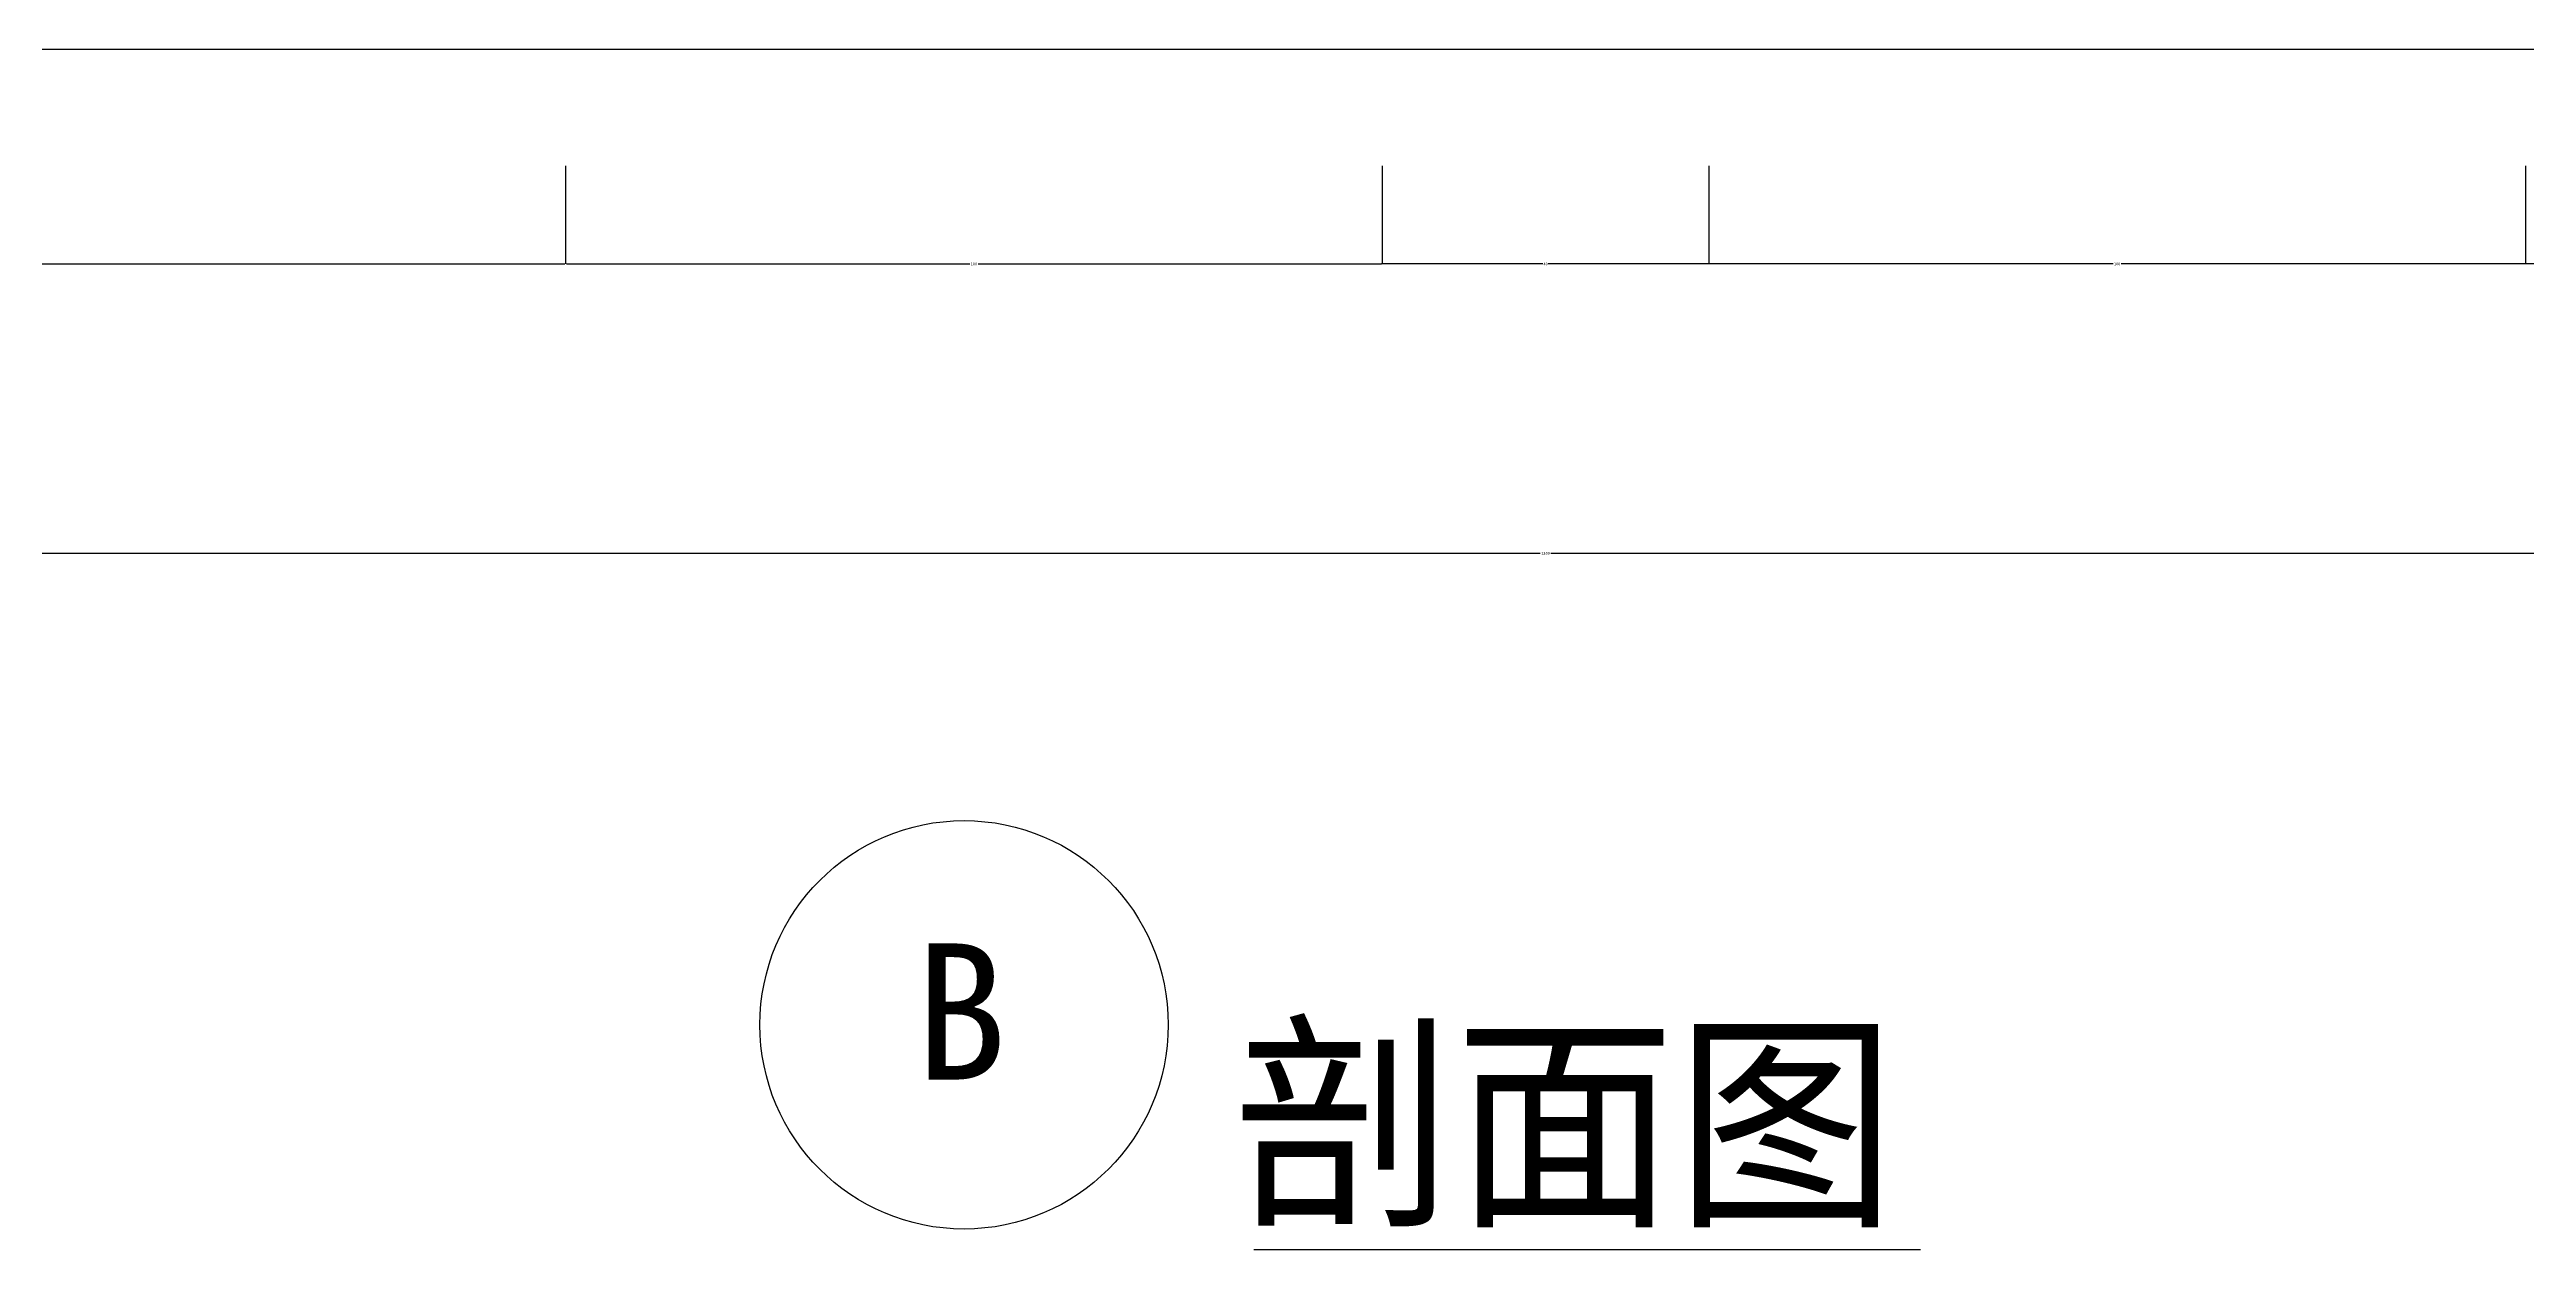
# Model space of a CAD drawing. Header units: metres. Extents: x 98 to 4434, y 156 to 5899.
# Drawn here: x 1670 to 2580, y 156 to 597 of the extents above; entities that cross this region are included whole.
import ezdxf

# ---------------------------------------------------------------- set-up
doc = ezdxf.new("R2010")
doc.units = ezdxf.units.M
doc.layers.add('DIM', color=3, linetype='Continuous')
doc.layers.add('TEXT', color=3, linetype='Continuous')
doc.dimstyles.get("Standard").update_dxf_attribs({"dimtxt": 2.5, "dimasz": 2.5, "dimexe": 1.25, "dimexo": 0.625, "dimtad": 1, "dimcen": 2.5, "dimazin": 3, "dimtfac": 1, "dimtmove": 0, "dimatfit": 3})

# ---------------------------------------------------------------- blocks, each defined once
blk = doc.blocks.new('*D1')
for p, q in [((2579.2, 553.86), (2579.2, 517.85)), ((3659.66, 553.86), (3659.66, 517.85)), ((3117.93, 517.85), (2578.95, 517.85)), ((3659.91, 517.85), (3120.93, 517.85))]:
    blk.add_line(p, q)
at = {"layer": 'Defpoints'}
for p in [(2579.2, 553.86), (3659.66, 553.86), (3659.66, 517.85)]:
    blk.add_point(p, dxfattribs=at)
at = {"layer": 'DIM', "insert": (3119.43, 517.85), "char_height": 1, "attachment_point": 5}
blk.add_mtext('360', dxfattribs=at)
blk = doc.blocks.new('*D2')
for p, q in [((380.03, 532.75), (380.03, 411.59)), ((4058.37, 532.75), (4058.37, 411.59)), ((380.28, 411.59), (2217.2, 411.59)), ((2221.2, 411.59), (4058.12, 411.59))]:
    blk.add_line(p, q)
at = {"layer": 'Defpoints'}
for p in [(380.03, 532.75), (4058.37, 532.75), (380.03, 411.59)]:
    blk.add_point(p, dxfattribs=at)
at = {"layer": 'DIM', "insert": (2219.2, 411.59), "char_height": 1, "attachment_point": 5}
blk.add_mtext('1200', dxfattribs=at)
blk = doc.blocks.new('*D9')
for p, q in [((778.74, 553.86), (778.74, 517.85)), ((1859.2, 553.86), (1859.2, 517.85)), ((778.99, 517.85), (1317.47, 517.85)), ((1320.47, 517.85), (1858.95, 517.85))]:
    blk.add_line(p, q)
at = {"layer": 'Defpoints'}
for p in [(778.74, 553.86), (1859.2, 553.86), (778.74, 517.85)]:
    blk.add_point(p, dxfattribs=at)
at = {"layer": 'DIM', "insert": (1318.97, 517.85), "char_height": 1, "attachment_point": 5}
blk.add_mtext('360', dxfattribs=at)
blk = doc.blocks.new('*D17')
for p, q in [((1859.2, 553.86), (1859.2, 517.85)), ((2159.2, 553.86), (2159.2, 517.85)), ((1859.45, 517.85), (2007.7, 517.85)), ((2010.7, 517.85), (2158.95, 517.85))]:
    blk.add_line(p, q)
at = {"layer": 'Defpoints'}
for p in [(1859.2, 553.86), (2159.2, 553.86), (1859.2, 517.85)]:
    blk.add_point(p, dxfattribs=at)
at = {"layer": 'DIM', "insert": (2009.2, 517.85), "char_height": 1, "attachment_point": 5}
blk.add_mtext('100', dxfattribs=at)
blk = doc.blocks.new('*D18')
for p, q in [((2279.2, 553.86), (2279.2, 517.85)), ((2579.2, 553.86), (2579.2, 517.85)), ((2427.7, 517.85), (2278.95, 517.85)), ((2579.45, 517.85), (2430.7, 517.85))]:
    blk.add_line(p, q)
at = {"layer": 'Defpoints'}
for p in [(2279.2, 553.86), (2579.2, 553.86), (2579.2, 517.85)]:
    blk.add_point(p, dxfattribs=at)
at = {"layer": 'DIM', "insert": (2429.2, 517.85), "char_height": 1, "attachment_point": 5}
blk.add_mtext('100', dxfattribs=at)
blk = doc.blocks.new('*D19')
for p, q in [((2159.2, 553.86), (2159.2, 517.85)), ((2279.2, 553.86), (2279.2, 517.85)), ((2218.2, 517.85), (2158.95, 517.85)), ((2279.45, 517.85), (2220.2, 517.85))]:
    blk.add_line(p, q)
at = {"layer": 'Defpoints'}
for p in [(2159.2, 553.86), (2279.2, 553.86), (2279.2, 517.85)]:
    blk.add_point(p, dxfattribs=at)
at = {"layer": 'DIM', "insert": (2219.2, 517.85), "char_height": 1, "attachment_point": 5}
blk.add_mtext('40', dxfattribs=at)

msp = doc.modelspace()

# ---------------------------------------------------------------- linework, layer by layer
at = {"layer": 'DIM'}
msp.add_line((4321.26, 596.59), (127.75, 596.59), dxfattribs=at)
at = {"layer": 'TEXT'}
msp.add_line((2112.05, 155.89), (2356.95, 155.89), dxfattribs=at)
msp.add_circle((2005.57, 238.39), 75, dxfattribs=at)

# ---------------------------------------------------------------- texts
for s, height, p in [('B', 50, (1987.28, 218.28)), ('剖面图', 62.5, (2104.39, 170.83))]:
    msp.add_text(s, height=height, dxfattribs=at).set_placement(p)

# ---------------------------------------------------------------- dimensions: what is measured, and where the dimension line sits
at = {"layer": 'DIM'}
for base, p1, p2, text, picture, middle in [((778.74, 517.85), (778.74, 553.86), (1859.2, 553.86), '360', '*D9', (1318.97, 517.85)), ((1859.2, 517.85), (1859.2, 553.86), (2159.2, 553.86), '100', '*D17', (2009.2, 517.85)), ((2279.2, 517.85), (2279.2, 553.86), (2159.2, 553.86), '40', '*D19', (2219.2, 517.85)), ((2579.2, 517.85), (2579.2, 553.86), (2279.2, 553.86), '100', '*D18', (2429.2, 517.85)), ((3659.66, 517.85), (3659.66, 553.86), (2579.2, 553.86), '360', '*D1', (3119.43, 517.85)), ((380.03, 411.59), (380.03, 532.75), (4058.37, 532.75), '1200', '*D2', (2219.2, 411.59))]:
    dim = msp.add_linear_dim(base=base, p1=p1, p2=p2, text=text, dimstyle='Standard', dxfattribs=at)
    dim.commit()
    dim.dimension.update_dxf_attribs({"geometry": picture, "text_midpoint": middle})

doc.saveas('drawing.dxf')
